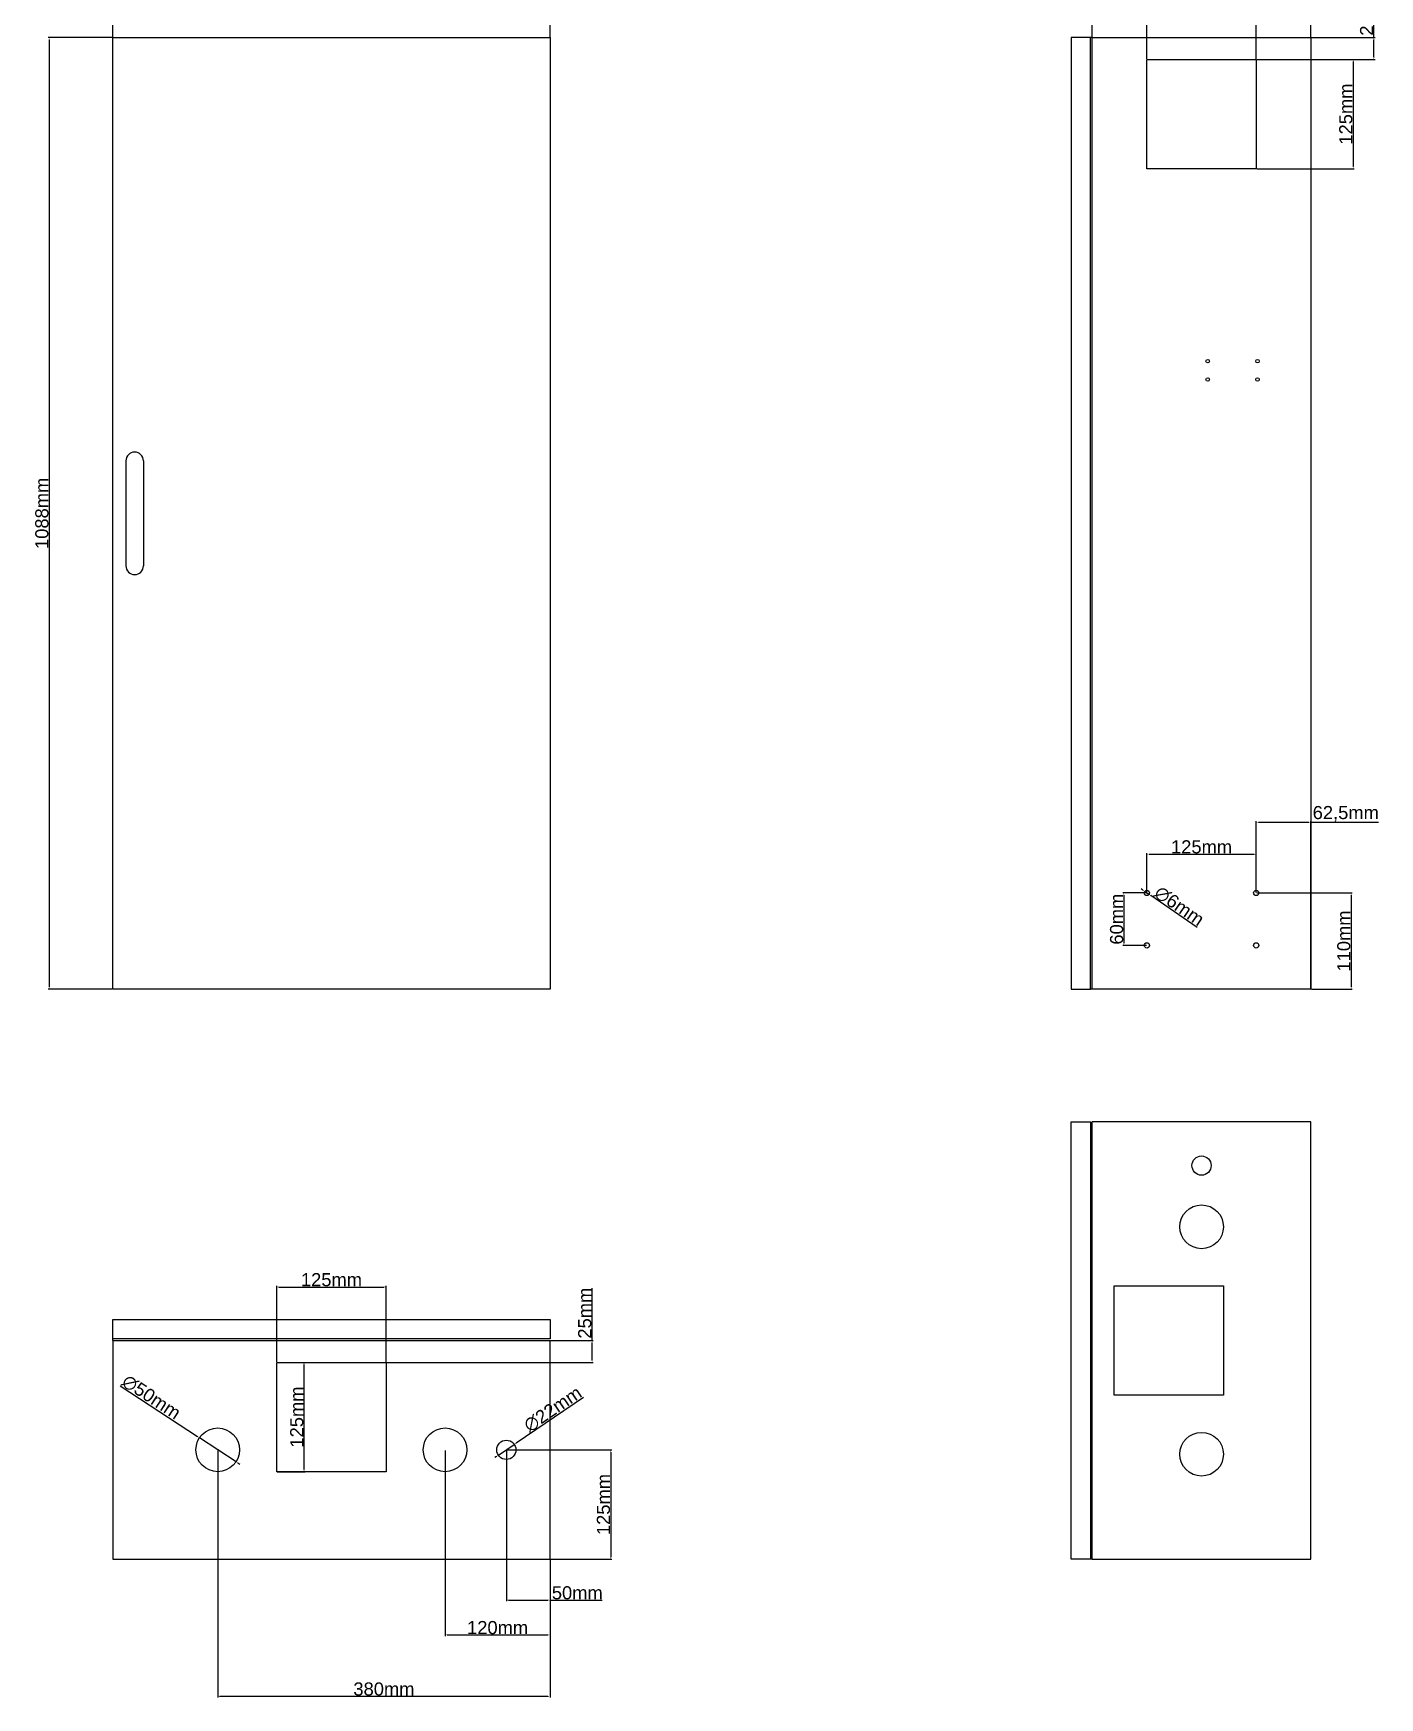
# Model space of a CAD drawing. Header units: centimetres. Extents: x -20691 to 4616, y 2962 to 8763.
# Drawn here: x -19172 to -17633, y 5901 to 7804 of the extents above; entities that cross this region are included whole.
import ezdxf

# ---------------------------------------------------------------- set-up
doc = ezdxf.new("R2010")
doc.units = ezdxf.units.CM
doc.header["$LTSCALE"] = 0.5
doc.styles.get("Standard").update_dxf_attribs({"font": 'arial.ttf'})
doc.dimstyles.new('ISO-25', dxfattribs={"dimtxt": 15, "dimasz": 2.5, "dimexe": 1.25, "dimexo": 0.625, "dimtad": 1, "dimtxsty": 'Standard', "dimcen": 2.5, "dimclrd": 1, "dimclre": 1, "dimadec": 0, "dimazin": 0, "dimtfac": 1, "dimtmove": 0, "dimatfit": 3, "dimfxl": 1, "dimarcsym": 0})

# ---------------------------------------------------------------- blocks, each defined once
blk = doc.blocks.new('*D132')
at = {"color": 1, "lineweight": -2, "transparency": 16777216}
for p, q in [((-17899, 7775), (-17899, 7849.6)), ((-17896.5, 7848.3), (-17776.5, 7848.3)), ((-17774, 7775), (-17774, 7849.6))]:
    blk.add_line(p, q, dxfattribs=at)
at = {"color": 1, "transparency": 16777216}
for points in [[(-17896.5, 7848.7), (-17896.5, 7847.9), (-17899, 7848.3)], [(-17776.5, 7848.7), (-17776.5, 7847.9), (-17774, 7848.3)]]:
    blk.add_solid(points, dxfattribs=at)
at = {"layer": 'Defpoints', "color": 0, "transparency": 16777216}
for p in [(-17774, 7848.3), (-17899, 7774.4), (-17774, 7774.4)]:
    blk.add_point(p, dxfattribs=at)
at = {"color": 0, "transparency": 16777216, "insert": (-17836.5, 7856.6), "char_height": 15, "attachment_point": 5}
blk.add_mtext('125mm', dxfattribs=at)
blk = doc.blocks.new('*D133')
at = {"color": 1, "lineweight": -2, "transparency": 16777216}
for p, q in [((-17773.4, 7774.4), (-17662, 7774.4)), ((-17663.2, 7771.9), (-17663.2, 7651.9)), ((-17773.4, 7649.4), (-17662, 7649.4))]:
    blk.add_line(p, q, dxfattribs=at)
at = {"color": 1, "transparency": 16777216}
for points in [[(-17663.6, 7771.9), (-17662.8, 7771.9), (-17663.2, 7774.4)], [(-17663.6, 7651.9), (-17662.8, 7651.9), (-17663.2, 7649.4)]]:
    blk.add_solid(points, dxfattribs=at)
at = {"layer": 'Defpoints', "color": 0, "transparency": 16777216}
for p in [(-17774, 7774.4), (-17774, 7649.4), (-17663.2, 7649.4)]:
    blk.add_point(p, dxfattribs=at)
at = {"color": 0, "transparency": 16777216, "insert": (-17671.5, 7711.9), "char_height": 15, "attachment_point": 5, "rotation": 90}
blk.add_mtext('125mm', dxfattribs=at)
blk = doc.blocks.new('*D134')
at = {"color": 1, "lineweight": -2, "transparency": 16777216}
for p, q in [((-17639.4, 7799.4), (-17639.4, 7859.4)), ((-17710.9, 7799.4), (-17638.1, 7799.4)), ((-17639.4, 7776.9), (-17639.4, 7796.9)), ((-17773.4, 7774.4), (-17638.1, 7774.4))]:
    blk.add_line(p, q, dxfattribs=at)
at = {"color": 1, "transparency": 16777216}
for points in [[(-17639.8, 7796.9), (-17639, 7796.9), (-17639.4, 7799.4)], [(-17639.8, 7776.9), (-17639, 7776.9), (-17639.4, 7774.4)]]:
    blk.add_solid(points, dxfattribs=at)
at = {"layer": 'Defpoints', "color": 0, "transparency": 16777216}
for p in [(-17711.5, 7799.4), (-17639.4, 7799.4), (-17774, 7774.4)]:
    blk.add_point(p, dxfattribs=at)
at = {"color": 0, "transparency": 16777216, "insert": (-17647.7, 7830.7), "char_height": 15, "attachment_point": 5, "rotation": 90}
blk.add_mtext('25mm', dxfattribs=at)
blk = doc.blocks.new('*D135')
at = {"color": 1, "lineweight": -2, "transparency": 16777216}
for p, q in [((-17961.5, 7877.5), (-18038.8, 7877.5)), ((-17961.5, 7800), (-17961.5, 7878.7)), ((-17901.5, 7877.5), (-17959, 7877.5)), ((-17899, 7775), (-17899, 7878.7))]:
    blk.add_line(p, q, dxfattribs=at)
at = {"color": 1, "transparency": 16777216}
for points in [[(-17959, 7877.9), (-17959, 7877.1), (-17961.5, 7877.5)], [(-17901.5, 7877.9), (-17901.5, 7877.1), (-17899, 7877.5)]]:
    blk.add_solid(points, dxfattribs=at)
at = {"layer": 'Defpoints', "color": 0, "transparency": 16777216}
for p in [(-17961.5, 7877.5), (-17961.5, 7799.4), (-17899, 7774.4)]:
    blk.add_point(p, dxfattribs=at)
at = {"color": 0, "transparency": 16777216, "insert": (-18001.4, 7887.1), "char_height": 15, "attachment_point": 5}
blk.add_mtext('62,5mm', dxfattribs=at)
blk = doc.blocks.new('*D136')
at = {"color": 1, "lineweight": -2, "transparency": 16777216}
for p, q in [((-17961.5, 7800), (-17961.5, 7924.9)), ((-17959, 7923.7), (-17714, 7923.7)), ((-17711.5, 7800), (-17711.5, 7924.9))]:
    blk.add_line(p, q, dxfattribs=at)
at = {"color": 1, "transparency": 16777216}
for points in [[(-17959, 7924.1), (-17959, 7923.3), (-17961.5, 7923.7)], [(-17714, 7924.1), (-17714, 7923.3), (-17711.5, 7923.7)]]:
    blk.add_solid(points, dxfattribs=at)
at = {"layer": 'Defpoints', "color": 0, "transparency": 16777216}
for p in [(-17711.5, 7923.7), (-17961.5, 7799.4), (-17711.5, 7799.4)]:
    blk.add_point(p, dxfattribs=at)
at = {"color": 0, "transparency": 16777216, "insert": (-17836.5, 7932), "char_height": 15, "attachment_point": 5}
blk.add_mtext('250mm', dxfattribs=at)
blk = doc.blocks.new('*D162')
at = {"color": 1, "lineweight": -2, "transparency": 16777216}
for p, q in [((-19081.5, 7800), (-19081.5, 7866)), ((-19079, 7864.8), (-18584, 7864.8)), ((-18581.5, 7800), (-18581.5, 7866))]:
    blk.add_line(p, q, dxfattribs=at)
at = {"color": 1, "transparency": 16777216}
for points in [[(-19079, 7865.2), (-19079, 7864.4), (-19081.5, 7864.8)], [(-18584, 7865.2), (-18584, 7864.4), (-18581.5, 7864.8)]]:
    blk.add_solid(points, dxfattribs=at)
at = {"layer": 'Defpoints', "color": 0, "transparency": 16777216}
for p in [(-18581.5, 7864.8), (-19081.5, 7799.4), (-18581.5, 7799.4)]:
    blk.add_point(p, dxfattribs=at)
at = {"color": 0, "transparency": 16777216, "insert": (-18831.5, 7873.1), "char_height": 15, "attachment_point": 5}
blk.add_mtext('500mm', dxfattribs=at)
blk = doc.blocks.new('*D163')
at = {"color": 1, "lineweight": -2, "transparency": 16777216}
for p, q in [((-19082.1, 7799.4), (-19155.6, 7799.4)), ((-19154.3, 7796.9), (-19154.3, 6713.9)), ((-19082.1, 6711.4), (-19155.6, 6711.4))]:
    blk.add_line(p, q, dxfattribs=at)
at = {"color": 1, "transparency": 16777216}
for points in [[(-19154.8, 7796.9), (-19153.9, 7796.9), (-19154.3, 7799.4)], [(-19154.8, 6713.9), (-19153.9, 6713.9), (-19154.3, 6711.4)]]:
    blk.add_solid(points, dxfattribs=at)
at = {"layer": 'Defpoints', "color": 0, "transparency": 16777216}
for p in [(-19081.5, 7799.4), (-19154.3, 6711.4), (-19081.5, 6711.4)]:
    blk.add_point(p, dxfattribs=at)
at = {"color": 0, "transparency": 16777216, "insert": (-19162.6, 7255.4), "char_height": 15, "attachment_point": 5, "rotation": 90}
blk.add_mtext('1088mm', dxfattribs=at)
blk = doc.blocks.new('*D164')
at = {"color": 1, "lineweight": -2, "transparency": 16777216}
for p, q in [((-17899, 6822), (-17899, 6867)), ((-17896.5, 6865.7), (-17776.5, 6865.7)), ((-17774, 6822), (-17774, 6867))]:
    blk.add_line(p, q, dxfattribs=at)
at = {"color": 1, "transparency": 16777216}
for points in [[(-17896.5, 6866.1), (-17896.5, 6865.3), (-17899, 6865.7)], [(-17776.5, 6866.1), (-17776.5, 6865.3), (-17774, 6865.7)]]:
    blk.add_solid(points, dxfattribs=at)
at = {"layer": 'Defpoints', "color": 0, "transparency": 16777216}
for p in [(-17774, 6865.7), (-17899, 6821.4), (-17774, 6821.4)]:
    blk.add_point(p, dxfattribs=at)
at = {"color": 0, "transparency": 16777216, "insert": (-17836.5, 6874), "char_height": 15, "attachment_point": 5}
blk.add_mtext('125mm', dxfattribs=at)
blk = doc.blocks.new('*D165')
at = {"color": 1, "lineweight": -2, "transparency": 16777216}
for p, q in [((-17899.6, 6821.4), (-17926.5, 6821.4)), ((-17925.3, 6818.9), (-17925.3, 6763.9)), ((-17899.6, 6761.4), (-17926.5, 6761.4))]:
    blk.add_line(p, q, dxfattribs=at)
at = {"color": 1, "transparency": 16777216}
for points in [[(-17925.7, 6818.9), (-17924.9, 6818.9), (-17925.3, 6821.4)], [(-17925.7, 6763.9), (-17924.9, 6763.9), (-17925.3, 6761.4)]]:
    blk.add_solid(points, dxfattribs=at)
at = {"layer": 'Defpoints', "color": 0, "transparency": 16777216}
for p in [(-17899, 6821.4), (-17925.3, 6761.4), (-17899, 6761.4)]:
    blk.add_point(p, dxfattribs=at)
at = {"color": 0, "transparency": 16777216, "insert": (-17933.6, 6791.4), "char_height": 15, "attachment_point": 5, "rotation": 90}
blk.add_mtext('60mm', dxfattribs=at)
blk = doc.blocks.new('*D166')
at = {"color": 1, "lineweight": -2, "transparency": 16777216}
for p, q in [((-17773.4, 6821.4), (-17664.3, 6821.4)), ((-17665.5, 6818.9), (-17665.5, 6713.9)), ((-17710.9, 6711.4), (-17664.3, 6711.4))]:
    blk.add_line(p, q, dxfattribs=at)
at = {"color": 1, "transparency": 16777216}
for points in [[(-17665.9, 6818.9), (-17665.1, 6818.9), (-17665.5, 6821.4)], [(-17665.9, 6713.9), (-17665.1, 6713.9), (-17665.5, 6711.4)]]:
    blk.add_solid(points, dxfattribs=at)
at = {"layer": 'Defpoints', "color": 0, "transparency": 16777216}
for p in [(-17774, 6821.4), (-17711.5, 6711.4), (-17665.5, 6711.4)]:
    blk.add_point(p, dxfattribs=at)
at = {"color": 0, "transparency": 16777216, "insert": (-17673.8, 6766.4), "char_height": 15, "attachment_point": 5, "rotation": 90}
blk.add_mtext('110mm', dxfattribs=at)
blk = doc.blocks.new('*D167')
at = {"color": 1, "lineweight": -2, "transparency": 16777216}
for p, q in [((-17774, 6822), (-17774, 6903.5)), ((-17771.5, 6902.3), (-17714, 6902.3)), ((-17711.5, 6712), (-17711.5, 6903.5)), ((-17711.5, 6902.3), (-17634.2, 6902.3))]:
    blk.add_line(p, q, dxfattribs=at)
at = {"color": 1, "transparency": 16777216}
for points in [[(-17771.5, 6902.7), (-17771.5, 6901.9), (-17774, 6902.3)], [(-17714, 6902.7), (-17714, 6901.9), (-17711.5, 6902.3)]]:
    blk.add_solid(points, dxfattribs=at)
at = {"layer": 'Defpoints', "color": 0, "transparency": 16777216}
for p in [(-17711.5, 6902.3), (-17774, 6821.4), (-17711.5, 6711.4)]:
    blk.add_point(p, dxfattribs=at)
at = {"color": 0, "transparency": 16777216, "insert": (-17671.6, 6911.9), "char_height": 15, "attachment_point": 5}
blk.add_mtext('62,5mm', dxfattribs=at)
blk = doc.blocks.new('*D168')
at = {"color": 1, "lineweight": -2, "transparency": 16777216}
for p, q in [((-17903.5, 6824.5), (-17905.6, 6826)), ((-17901.5, 6823.1), (-17896.5, 6819.7)), ((-17841.5, 6781.7), (-17894.5, 6818.3))]:
    blk.add_line(p, q, dxfattribs=at)
at = {"color": 1, "transparency": 16777216}
for points in [[(-17903.3, 6824.9), (-17903.8, 6824.2), (-17901.5, 6823.1)], [(-17894.3, 6818.6), (-17894.7, 6817.9), (-17896.5, 6819.7)]]:
    blk.add_solid(points, dxfattribs=at)
at = {"layer": 'Defpoints', "color": 0, "transparency": 16777216}
for p in [(-17901.5, 6823.1), (-17896.5, 6819.7)]:
    blk.add_point(p, dxfattribs=at)
at = {"color": 0, "transparency": 16777216, "insert": (-17862, 6806.4), "char_height": 15, "attachment_point": 5, "rotation": 325.3885}
blk.add_mtext('∅6mm', dxfattribs=at)
blk = doc.blocks.new('*D188')
at = {"color": 1, "lineweight": -2, "transparency": 16777216}
for p, q in [((-18630.9, 6184.6), (-18510.9, 6184.6)), ((-18512.1, 6182.1), (-18512.1, 6062.1)), ((-18580.9, 6059.6), (-18510.9, 6059.6))]:
    blk.add_line(p, q, dxfattribs=at)
at = {"color": 1, "transparency": 16777216}
for points in [[(-18512.5, 6182.1), (-18511.7, 6182.1), (-18512.1, 6184.6)], [(-18512.5, 6062.1), (-18511.7, 6062.1), (-18512.1, 6059.6)]]:
    blk.add_solid(points, dxfattribs=at)
at = {"layer": 'Defpoints', "color": 0, "transparency": 16777216}
for p in [(-18631.5, 6184.6), (-18581.5, 6059.6), (-18512.1, 6059.6)]:
    blk.add_point(p, dxfattribs=at)
at = {"color": 0, "transparency": 16777216, "insert": (-18520.4, 6122.1), "char_height": 15, "attachment_point": 5, "rotation": 90}
blk.add_mtext('125mm', dxfattribs=at)
blk = doc.blocks.new('*D189')
at = {"color": 1, "lineweight": -2, "transparency": 16777216}
for p, q in [((-18631.5, 6184), (-18631.5, 6011.6)), ((-18581.5, 6059), (-18581.5, 6011.6)), ((-18629, 6012.8), (-18584, 6012.8)), ((-18581.5, 6012.8), (-18521.8, 6012.8))]:
    blk.add_line(p, q, dxfattribs=at)
at = {"color": 1, "transparency": 16777216}
for points in [[(-18629, 6013.3), (-18629, 6012.4), (-18631.5, 6012.8)], [(-18584, 6013.3), (-18584, 6012.4), (-18581.5, 6012.8)]]:
    blk.add_solid(points, dxfattribs=at)
at = {"layer": 'Defpoints', "color": 0, "transparency": 16777216}
for p in [(-18631.5, 6184.6), (-18581.5, 6059.6), (-18581.5, 6012.8)]:
    blk.add_point(p, dxfattribs=at)
at = {"color": 0, "transparency": 16777216, "insert": (-18550.4, 6021.1), "char_height": 15, "attachment_point": 5}
blk.add_mtext('50mm', dxfattribs=at)
blk = doc.blocks.new('*D190')
at = {"color": 1, "lineweight": -2, "transparency": 16777216}
for p, q in [((-18701.5, 6184), (-18701.5, 5971.7)), ((-18581.5, 6059), (-18581.5, 5971.7)), ((-18699, 5973), (-18584, 5973))]:
    blk.add_line(p, q, dxfattribs=at)
at = {"color": 1, "transparency": 16777216}
for points in [[(-18699, 5973.4), (-18699, 5972.6), (-18701.5, 5973)], [(-18584, 5973.4), (-18584, 5972.6), (-18581.5, 5973)]]:
    blk.add_solid(points, dxfattribs=at)
at = {"layer": 'Defpoints', "color": 0, "transparency": 16777216}
for p in [(-18701.5, 6184.6), (-18581.5, 6059.6), (-18581.5, 5973)]:
    blk.add_point(p, dxfattribs=at)
at = {"color": 0, "transparency": 16777216, "insert": (-18641.5, 5981.3), "char_height": 15, "attachment_point": 5}
blk.add_mtext('120mm', dxfattribs=at)
blk = doc.blocks.new('*D191')
at = {"color": 1, "lineweight": -2, "transparency": 16777216}
for p, q in [((-18961.5, 6184), (-18961.5, 5901.5)), ((-18581.5, 6059), (-18581.5, 5901.5)), ((-18959, 5902.8), (-18584, 5902.8))]:
    blk.add_line(p, q, dxfattribs=at)
at = {"color": 1, "transparency": 16777216}
for points in [[(-18959, 5903.2), (-18959, 5902.4), (-18961.5, 5902.8)], [(-18584, 5903.2), (-18584, 5902.4), (-18581.5, 5902.8)]]:
    blk.add_solid(points, dxfattribs=at)
at = {"layer": 'Defpoints', "color": 0, "transparency": 16777216}
for p in [(-18961.5, 6184.6), (-18581.5, 6059.6), (-18581.5, 5902.8)]:
    blk.add_point(p, dxfattribs=at)
at = {"color": 0, "transparency": 16777216, "insert": (-18771.5, 5911.1), "char_height": 15, "attachment_point": 5}
blk.add_mtext('380mm', dxfattribs=at)
blk = doc.blocks.new('*D192')
at = {"color": 1, "lineweight": -2, "transparency": 16777216}
for p, q in [((-19073, 6257.8), (-18984.5, 6199.7)), ((-18940.6, 6170.9), (-18982.4, 6198.4)), ((-18938.5, 6169.6), (-18936.4, 6168.2))]:
    blk.add_line(p, q, dxfattribs=at)
at = {"color": 1, "transparency": 16777216}
for points in [[(-18984.3, 6200.1), (-18984.7, 6199.4), (-18982.4, 6198.4)], [(-18938.3, 6169.9), (-18938.8, 6169.2), (-18940.6, 6170.9)]]:
    blk.add_solid(points, dxfattribs=at)
at = {"layer": 'Defpoints', "color": 0, "transparency": 16777216}
for p in [(-18982.4, 6198.4), (-18940.6, 6170.9)]:
    blk.add_point(p, dxfattribs=at)
at = {"color": 0, "transparency": 16777216, "insert": (-19037.5, 6244.9), "char_height": 15, "attachment_point": 5, "rotation": 326.7411}
blk.add_mtext('∅50mm', dxfattribs=at)
blk = doc.blocks.new('*D193')
at = {"color": 1, "lineweight": -2, "transparency": 16777216}
for p, q in [((-18543.1, 6244.5), (-18620.3, 6192.2)), ((-18640.6, 6178.5), (-18622.4, 6190.8)), ((-18642.7, 6177.1), (-18644.8, 6175.7))]:
    blk.add_line(p, q, dxfattribs=at)
at = {"color": 1, "transparency": 16777216}
for points in [[(-18620.6, 6192.6), (-18620.1, 6191.9), (-18622.4, 6190.8)], [(-18642.9, 6177.4), (-18642.5, 6176.7), (-18640.6, 6178.5)]]:
    blk.add_solid(points, dxfattribs=at)
at = {"layer": 'Defpoints', "color": 0, "transparency": 16777216}
for p in [(-18622.4, 6190.8), (-18640.6, 6178.5)]:
    blk.add_point(p, dxfattribs=at)
at = {"color": 0, "transparency": 16777216, "insert": (-18578.4, 6231.1), "char_height": 15, "attachment_point": 5, "rotation": 34.0958}
blk.add_mtext('∅22mm', dxfattribs=at)
blk = doc.blocks.new('*D223')
at = {"color": 1, "lineweight": -2, "transparency": 16777216}
for p, q in [((-18533.5, 6309.6), (-18533.5, 6369.6)), ((-18580.9, 6309.6), (-18532.3, 6309.6)), ((-18533.5, 6287.1), (-18533.5, 6307.1)), ((-18768.4, 6284.6), (-18532.3, 6284.6))]:
    blk.add_line(p, q, dxfattribs=at)
at = {"color": 1, "transparency": 16777216}
for points in [[(-18533.9, 6307.1), (-18533.1, 6307.1), (-18533.5, 6309.6)], [(-18533.9, 6287.1), (-18533.1, 6287.1), (-18533.5, 6284.6)]]:
    blk.add_solid(points, dxfattribs=at)
at = {"layer": 'Defpoints', "color": 0, "transparency": 16777216}
for p in [(-18581.5, 6309.6), (-18533.5, 6309.6), (-18769, 6284.6)]:
    blk.add_point(p, dxfattribs=at)
at = {"color": 0, "transparency": 16777216, "insert": (-18541.8, 6340.9), "char_height": 15, "attachment_point": 5, "rotation": 90}
blk.add_mtext('25mm', dxfattribs=at)
blk = doc.blocks.new('*D224')
at = {"color": 1, "lineweight": -2, "transparency": 16777216}
for p, q in [((-18894, 6285.3), (-18894, 6372.1)), ((-18891.5, 6370.8), (-18771.5, 6370.8)), ((-18769, 6285.3), (-18769, 6372.1))]:
    blk.add_line(p, q, dxfattribs=at)
at = {"color": 1, "transparency": 16777216}
for points in [[(-18891.5, 6371.3), (-18891.5, 6370.4), (-18894, 6370.8)], [(-18771.5, 6371.3), (-18771.5, 6370.4), (-18769, 6370.8)]]:
    blk.add_solid(points, dxfattribs=at)
at = {"layer": 'Defpoints', "color": 0, "transparency": 16777216}
for p in [(-18769, 6370.8), (-18894, 6284.6), (-18769, 6284.6)]:
    blk.add_point(p, dxfattribs=at)
at = {"color": 0, "transparency": 16777216, "insert": (-18831.5, 6379.1), "char_height": 15, "attachment_point": 5}
blk.add_mtext('125mm', dxfattribs=at)
blk = doc.blocks.new('*D225')
at = {"color": 1, "lineweight": -2, "transparency": 16777216}
for p, q in [((-18893.4, 6284.6), (-18861.6, 6284.6)), ((-18862.9, 6282.1), (-18862.9, 6162.1)), ((-18893.4, 6159.6), (-18861.6, 6159.6))]:
    blk.add_line(p, q, dxfattribs=at)
at = {"color": 1, "transparency": 16777216}
for points in [[(-18863.3, 6282.1), (-18862.4, 6282.1), (-18862.9, 6284.6)], [(-18863.3, 6162.1), (-18862.4, 6162.1), (-18862.9, 6159.6)]]:
    blk.add_solid(points, dxfattribs=at)
at = {"layer": 'Defpoints', "color": 0, "transparency": 16777216}
for p in [(-18894, 6284.6), (-18894, 6159.6), (-18862.9, 6159.6)]:
    blk.add_point(p, dxfattribs=at)
at = {"color": 0, "transparency": 16777216, "insert": (-18871.1, 6222.1), "char_height": 15, "attachment_point": 5, "rotation": 90}
blk.add_mtext('125mm', dxfattribs=at)

msp = doc.modelspace()

# ---------------------------------------------------------------- linework, layer by layer
for p, q in [((-19081.521, 7799.41), (-18634.021, 7799.41)), ((-19081.521, 6711.41), (-19081.521, 7799.41)), ((-19081.521, 7799.41), (-18581.521, 7799.41)), ((-18581.521, 7799.41), (-18581.521, 6711.41)), ((-17963.515, 7799.41), (-17985.515, 7799.41)), ((-17985.515, 7799.41), (-17985.515, 6711.41)), ((-17961.515, 7799.41), (-17963.515, 7799.41)), ((-17963.515, 6711.41), (-17963.515, 7799.41)), ((-17961.515, 6711.41), (-17961.515, 7799.41)), ((-17961.515, 7799.41), (-17711.515, 7799.41)), ((-17711.515, 7799.41), (-17711.515, 6711.41)), ((-17899.015, 7774.41), (-17774.015, 7774.41)), ((-17899.015, 7649.41), (-17899.015, 7774.41)), ((-17774.015, 7774.41), (-17774.015, 7649.41)), ((-17774.015, 7649.41), (-17899.015, 7649.41)), ((-19066.521, 7315.41), (-19066.521, 7195.41)), ((-19046.521, 7315.41), (-19046.521, 7195.41)), ((-18581.521, 6711.41), (-19081.521, 6711.41)), ((-17985.515, 6711.41), (-17963.515, 6711.41)), ((-17961.515, 6711.41), (-17963.515, 6711.41)), ((-17711.515, 6711.41), (-17961.515, 6711.41)), ((-17985.515, 6059.644), (-17985.515, 6559.644)), ((-17985.515, 6559.644), (-17963.515, 6559.644)), ((-17963.515, 6559.644), (-17963.515, 6059.644)), ((-17961.515, 6059.644), (-17961.515, 6559.644)), ((-17711.515, 6559.644), (-17961.515, 6559.644)), ((-17786.515, 6559.644), (-17836.515, 6559.644)), ((-17711.515, 6059.644), (-17711.515, 6559.644)), ((-17936.515, 6372.144), (-17811.515, 6372.144)), ((-17936.515, 6247.144), (-17936.515, 6372.144)), ((-17811.515, 6372.144), (-17811.515, 6247.144)), ((-19081.521, 6311.644), (-19081.521, 6333.644)), ((-19081.521, 6333.644), (-18581.521, 6333.644)), ((-18581.521, 6333.644), (-18581.521, 6311.644)), ((-19081.521, 6309.644), (-19081.521, 6311.644)), ((-18581.521, 6311.644), (-19081.521, 6311.644)), ((-19081.521, 6309.644), (-18581.521, 6309.644)), ((-19081.521, 6309.644), (-19081.521, 6059.644)), ((-18581.521, 6059.644), (-18581.521, 6309.644)), ((-18894.021, 6284.644), (-18769.021, 6284.644)), ((-18894.021, 6159.644), (-18894.021, 6284.644)), ((-18769.021, 6284.644), (-18769.021, 6159.644)), ((-17811.515, 6247.144), (-17936.515, 6247.144)), ((-18581.521, 6134.644), (-18581.521, 6184.644)), ((-18769.021, 6159.644), (-18894.021, 6159.644)), ((-19081.521, 6059.644), (-18581.521, 6059.644)), ((-17963.515, 6059.644), (-17985.515, 6059.644)), ((-17961.515, 6059.644), (-17963.515, 6059.644)), ((-17961.515, 6059.644), (-17711.515, 6059.644))]:
    msp.add_line(p, q)
for centre, radius in [((-17829.515, 7429.41), 2), ((-17772.515, 7429.41), 2), ((-17829.515, 7408.41), 2), ((-17772.515, 7408.41), 2), ((-17899.015, 6821.41), 3), ((-17774.015, 6821.41), 3), ((-17899.015, 6761.41), 3), ((-17774.015, 6761.41), 3), ((-17836.515, 6509.644), 11), ((-17836.515, 6439.644), 25), ((-18961.521, 6184.644), 25), ((-18701.521, 6184.644), 25), ((-17836.515, 6179.644), 25), ((-18631.521, 6184.644), 11)]:
    msp.add_circle(centre, radius)
for centre, start, end in [((-19056.521, 7315.41), 0, 180), ((-19056.521, 7195.41), 180, 0)]:
    msp.add_arc(centre, 10, start, end)

# ---------------------------------------------------------------- dimensions: what is measured, and where the dimension line sits
for base, p1, p2, picture, middle in [((-17711.515, 7923.668), (-17961.515, 7799.41), (-17711.515, 7799.41), '*D136', (-17836.515, 7931.951)), ((-17961.515, 7877.484), (-17899.015, 7774.41), (-17961.515, 7799.41), '*D135', (-18001.418, 7887.123)), ((-17711.515, 6902.271), (-17774.015, 6821.41), (-17711.515, 6711.41), '*D167', (-17671.611, 6911.911)), ((-17774.015, 6865.73), (-17899.015, 6821.41), (-17774.015, 6821.41), '*D164', (-17836.515, 6874.014)), ((-18769.021, 6370.85), (-18894.021, 6284.644), (-18769.021, 6284.644), '*D224', (-18831.521, 6379.133)), ((-18581.521, 5902.77), (-18961.521, 6184.644), (-18581.521, 6059.644), '*D191', (-18771.521, 5911.059)), ((-18581.521, 5972.98), (-18701.521, 6184.644), (-18581.521, 6059.644), '*D190', (-18641.521, 5981.263)), ((-18581.521, 6012.845), (-18631.521, 6184.644), (-18581.521, 6059.644), '*D189', (-18550.396, 6021.128))]:
    dim = msp.add_linear_dim(base=base, p1=p1, p2=p2, dimstyle='ISO-25', override={"dimpost": 'mm'})
    dim.commit()
    dim.dimension.update_dxf_attribs({"geometry": picture, "text_midpoint": middle})
for base, p1, p2, picture, middle in [((-18581.521, 7864.782), (-19081.521, 7799.41), (-18581.521, 7799.41), '*D162', (-18831.521, 7864.782)), ((-17774.015, 7848.312), (-17899.015, 7774.41), (-17774.015, 7774.41), '*D132', (-17836.515, 7848.312))]:
    dim = msp.add_linear_dim(base=base, p1=p1, p2=p2, dimstyle='ISO-25', override={"dimpost": 'mm'})
    dim.commit()
    dim.dimension.update_dxf_attribs({"geometry": picture, "text_midpoint": middle, "dimtype": 160})
for base, p1, p2, picture, middle in [((-17639.399, 7799.41), (-17774.015, 7774.41), (-17711.515, 7799.41), '*D134', (-17647.683, 7830.662)), ((-19154.345, 6711.41), (-19081.521, 7799.41), (-19081.521, 6711.41), '*D163', (-19162.629, 7255.41)), ((-17663.212, 7649.41), (-17774.015, 7774.41), (-17774.015, 7649.41), '*D133', (-17671.496, 7711.91)), ((-17925.282, 6761.41), (-17899.015, 6821.41), (-17899.015, 6761.41), '*D165', (-17933.565, 6791.41)), ((-17665.52, 6711.41), (-17774.015, 6821.41), (-17711.515, 6711.41), '*D166', (-17673.804, 6766.41)), ((-18533.504, 6309.644), (-18769.021, 6284.644), (-18581.521, 6309.644), '*D223', (-18541.787, 6340.897)), ((-18862.861, 6159.644), (-18894.021, 6284.644), (-18894.021, 6159.644), '*D225', (-18871.144, 6222.144)), ((-18512.13, 6059.644), (-18631.521, 6184.644), (-18581.521, 6059.644), '*D188', (-18520.414, 6122.144))]:
    dim = msp.add_linear_dim(base=base, p1=p1, p2=p2, angle=90, dimstyle='ISO-25', override={"dimpost": 'mm'})
    dim.commit()
    dim.dimension.update_dxf_attribs({"geometry": picture, "text_midpoint": middle})
dim = msp.add_diameter_dim_2p(p1=(-17901.484, 6823.114), p2=(-17896.546, 6819.706), dimstyle='ISO-25', override={"dimpost": 'mm'})
dim.commit()
dim.dimension.update_dxf_attribs({"geometry": '*D168', "text_midpoint": (-17862.008, 6806.444)})
for p1, p2, picture, middle in [((-18940.616, 6170.934), (-18982.426, 6198.355), '*D192', (-19042.254, 6237.593)), ((-18640.63, 6178.478), (-18622.412, 6190.811), '*D193', (-18573.514, 6223.912))]:
    dim = msp.add_diameter_dim_2p(p1=p1, p2=p2, dimstyle='ISO-25', override={"dimpost": 'mm'})
    dim.commit()
    dim.dimension.update_dxf_attribs({"geometry": picture, "text_midpoint": middle, "dimtype": 163})

doc.saveas('drawing.dxf')
